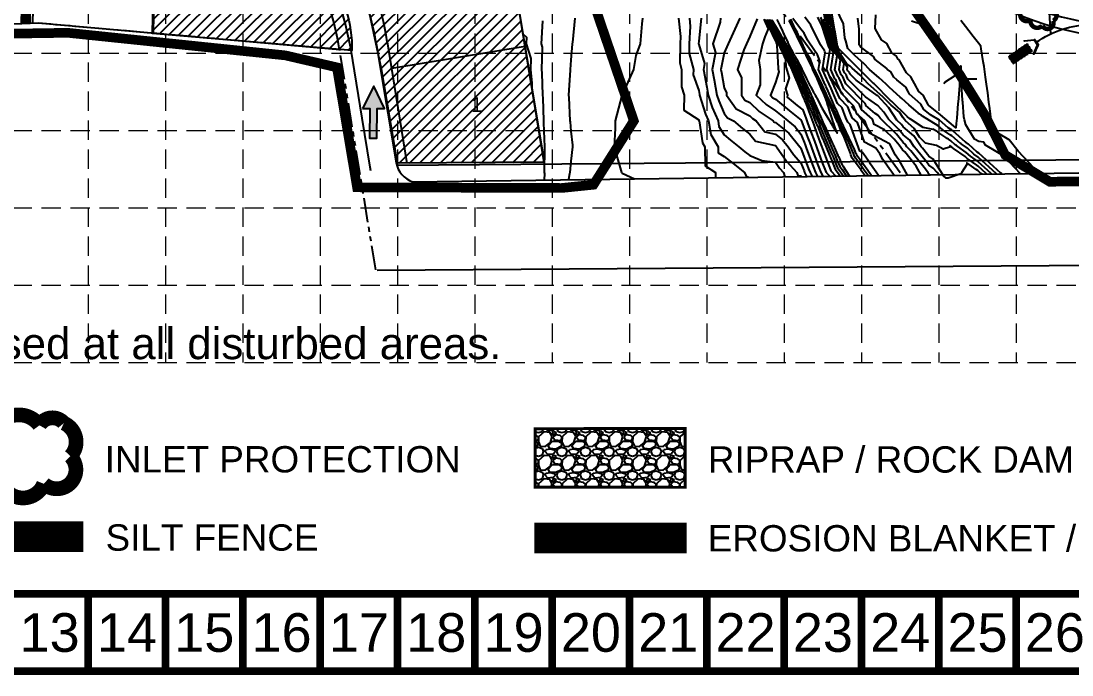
# Model space of a CAD drawing. Header units: feet. Extents: x 715 to 5843, y 11803 to 15011.
# Drawn here: x 1770 to 2857, y 11803 to 12480 of the extents above; entities that cross this region are included whole.
import ezdxf
from ezdxf.enums import TextEntityAlignment as Align

# ---------------------------------------------------------------- set-up
doc = ezdxf.new("R2010")
doc.units = ezdxf.units.FT
doc.header["$LTSCALE"] = 20
doc.header["$MEASUREMENT"] = 0
for name, pattern in [('ACAD_ISO02W100', [15, 12, -3]), ('DASHED', [1.1, 0.85, -0.25]), ('HIDDEN', [0.375, 0.25, -0.125]), ('PHANTOM', [2.5, 1.25, -0.25, 0.25, -0.25, 0.25, -0.25]), ('PHANTOM2', [1.25, 0.625, -0.125, 0.125, -0.125, 0.125, -0.125])]:
    doc.linetypes.add(name, pattern=pattern)
doc.layers.get('0').update_dxf_attribs({"linetype": 'CONTINUOUS'})
for name, color, linetype in [('ARROWS', 252, 'CONTINUOUS'), ('BASE', 7, 'CONTINUOUS'), ('BC', 2, 'CONTINUOUS'), ('BOUNDARY', 6, 'PHANTOM'), ('CONTOURS', 1, 'CONTINUOUS'), ('CONTOURS-MIN', 1, 'CONTINUOUS'), ('EROSION BLANKET', 84, 'CONTINUOUS'), ('GRID', 254, 'HIDDEN'), ('LEGEND', 7, 'CONTINUOUS'), ('LIMITS OF DISTURBANCE', 1, 'DASHED'), ('LOT', 2, 'PHANTOM2'), ('LOTNO', 2, 'CONTINUOUS'), ('PLAT', 4, 'PHANTOM'), ('PROW', 4, 'PHANTOM'), ('SCONTOUR', 3, 'CONTINUOUS'), ('SODDED LOT', 2, 'CONTINUOUS'), ('SROW', 4, 'CONTINUOUS'), ('STORM', 5, 'CONTINUOUS')]:
    doc.layers.add(name, color=color, linetype=linetype)
doc.styles.add("L200'", font='ARIAL.TTF', dxfattribs={"height": 0.001969})
doc.styles.get("Standard").update_dxf_attribs({"font": 'ARIAL.TTF'})

# ---------------------------------------------------------------- blocks, each defined once
blk = doc.blocks.new('arrow')
blk.add_lwpolyline([(-67, -25.4), (-59.3, -25.4), (-59.6, -56.1), (-51.9, -56.2), (-51.6, -25.5), (-44, -25.5), (-55.3, -2.4), (-67, -25.4)], close=True)
at = {"color": 254}
for points in [[(-44, -25.5), (-67, -25.4), (-55.3, -2.4), (-67, -25.4)], [(-59.6, -56.1), (-51.9, -56.2), (-59.3, -25.4), (-51.6, -25.5)]]:
    blk.add_solid(points, dxfattribs=at)

msp = doc.modelspace()

# ---------------------------------------------------------------- hatches: boundary and pattern name
at = {"layer": 'LEGEND', "linetype": 'ACAD_ISO02W100'}
h = msp.add_hatch(dxfattribs=at)
h.set_pattern_fill('GRAVEL', color=240, scale=3.737175, angle=34.4255, style=0)
h.set_pattern_definition([(262.43825, (2683.8778, 12129.64152), (-5.64648226, -44.64589464), [0.502785, -49.775757]), (219.39515, (2683.81164, 12129.1431), (34.87913148, 28.4356295), [0.862794, -85.416582]), (166.93585, (2683.14488, 12128.59552), (54.06678871, -12.78175192), [0.608367, -60.228425]), (301.69915, (2682.47083, 12127.00088), (-39.1723564, 63.765842084), [0.785696, -77.7839]), (327.25915, (2682.88368, 12126.3324), (-40.76629696, 26.42807819), [0.770437, -76.27339]), (31.69915, (2683.53172, 12125.91571), (-63.765842084, -39.1723564), [0.785696, -77.7839]), (72.11965, (2684.2002, 12126.32856), (-18.947058455, -58.29228479), [1.039043, -102.865167]), (106.68075, (2684.51922, 12127.31742), (-24.90187231, 82.60767022), [0.980963, -97.11542]), (155.85505, (2684.23765, 12128.2571), (-52.12700378, 23.17248269), [0.788357, -78.047427]), (209.66185, (2683.51826, 12128.57958), (36.02193977, 20.15762228), [0.90003, -44.10151]), (256.822852, (2682.73617, 12128.13417), (-13.75165002, -59.26219503), [1.163936, -115.229706]), (173.23955, (2685.5438, 12129.06168), (-34.25508784, 3.70666592), [0.397265, -39.329442]), (205.89465, (2685.14928, 12129.10844), (44.300026055, 21.30041104), [0.755795, -74.823882]), (259.42545, (2684.4694, 12128.7784), (2.11275, -3.082656), [0.528515, -4.756646]), (237.62405, (2684.00006, 12129.0004), (11.18777144, 16.7290631), [0.284616, -28.176858]), (326.22685, (2683.84765, 12128.76), (-9.420905, 7.135216), [0.402505, -19.722797]), (65.38925, (2684.18223, 12128.5363), (5.0224538, 12.5035632), [0.65374, -21.137545]), (195.99055, (2684.4545, 12129.1306), (8.278058, 1.1428507), [0.47272, -11.345266]), (50.81495, (2682.05971, 12127.53463), (24.48832224, 30.37544636), [0.662227, -65.560675]), (104.77165, (2682.47813, 12128.04793), (10.9096484, -42.36020105), [0.555572, -55.001523]), (327.62405, (2684.03193, 12129.74715), (-16.7290631, 11.18777144), [0.569228, -27.892246]), (18.03595, (2684.51268, 12129.44235), (-37.16479098, -11.87956141), [0.662227, -65.560675]), (13.86945, (2683.3696, 12125.6234), (-19.638772, -4.3984559), [0.63861, -31.291826]), (329.20055, (2683.9896, 12125.77647), (-38.65350723, 23.34548224), [0.53508, -52.973116]), (101.22685, (2686.1755, 12126.68563), (-4.398435, 19.63877673), [0.569228, -27.892246]), (51.77945, (2686.06468, 12127.24396), (-31.62353292, -39.79635627), [0.626466, -62.019997]), (103.86945, (2684.665, 12125.6504), (4.3984559, -19.638772), [0.319304, -31.61113]), (135.73535, (2685.99055, 12126.55886), (-11.533649, 10.2178773), [0.19056, -18.865366]), (200.38925, (2685.8541, 12126.6919), (11.3607125, 3.255602), [0.770437, -14.638326]), (220.43445, (2685.13192, 12126.42345), (28.71380058, 24.2101516), [0.713987, -70.684633]), (338.11555, (2684.3724, 12128.2588), (-7.308158, 4.052556), [0.538983, -12.93559]), (27.58265, (2684.87252, 12128.05793), (56.630649505, 29.75141275), [0.940998, -93.158655]), (95.37085, (2685.70657, 12128.49364), (2.45863027, -30.02958582), [0.384765, -38.091802]), (124.4255, (2685.6706, 12128.8767), (-5.195405, 0.969905), [0.22423, -3.512944]), (154.68185, (2685.00688, 12126.47367), (27.11985883, -13.12760356), [0.519183, -51.399306]), (82.43825, (2684.53757, 12126.6957), (5.64648226, 44.64589464), [1.00557, -49.272973]), (34.4255, (2684.67, 12127.6925), (0.969905, 5.195405), [0.971665, -2.76551]), (359.73025, (2685.47139, 12128.24184), (-45.6157998, 0.45112431), [0.5909, -58.499018]), (288.48005, (2686.0623, 12128.23906), (5.3683453, -14.44337), [0.54414, -26.662902]), (242.07145, (2686.23476, 12127.72298), (-37.44291622, -70.96881331), [0.885953, -87.709522]), (209.85155, (2685.8198, 12126.94021), (-42.187255443, -24.38311124), [0.93728, -92.790585])])
h.paths.add_polyline_path([(2796.5, 12435.7), (2816.2, 12449.1), (2810.9, 12456.8), (2791.3, 12443.3)])
h = msp.add_hatch(dxfattribs=at)
h.set_pattern_fill('GRAVEL', color=240, scale=3.737175, angle=34.4255, style=0)
h.set_pattern_definition([(262.43825, (2683.8778, 12129.39152), (-5.64648226, -44.64589464), [0.502785, -49.775757]), (219.39515, (2683.81164, 12128.8931), (34.87913148, 28.4356295), [0.862794, -85.416582]), (166.93585, (2683.14488, 12128.34552), (54.06678871, -12.78175192), [0.608367, -60.228425]), (301.69915, (2682.47083, 12126.75088), (-39.1723564, 63.765842084), [0.785696, -77.7839]), (327.25915, (2682.88368, 12126.0824), (-40.76629696, 26.42807819), [0.770437, -76.27339]), (31.69915, (2683.53172, 12125.66571), (-63.765842084, -39.1723564), [0.785696, -77.7839]), (72.11965, (2684.2002, 12126.07856), (-18.947058455, -58.29228479), [1.039043, -102.865167]), (106.68075, (2684.51922, 12127.06742), (-24.90187231, 82.60767022), [0.980963, -97.11542]), (155.85505, (2684.23765, 12128.0071), (-52.12700378, 23.17248269), [0.788357, -78.047427]), (209.66185, (2683.51826, 12128.32958), (36.02193977, 20.15762228), [0.90003, -44.10151]), (256.822852, (2682.73617, 12127.88417), (-13.75165002, -59.26219503), [1.163936, -115.229706]), (173.23955, (2685.5438, 12128.81168), (-34.25508784, 3.70666592), [0.397265, -39.329442]), (205.89465, (2685.14928, 12128.85844), (44.300026055, 21.30041104), [0.755795, -74.823882]), (259.42545, (2684.4694, 12128.5284), (2.11275, -3.082656), [0.528515, -4.756646]), (237.62405, (2684.00006, 12128.7504), (11.18777144, 16.7290631), [0.284616, -28.176858]), (326.22685, (2683.84765, 12128.51), (-9.420905, 7.135216), [0.402505, -19.722797]), (65.38925, (2684.18223, 12128.2863), (5.0224538, 12.5035632), [0.65374, -21.137545]), (195.99055, (2684.4545, 12128.8806), (8.278058, 1.1428507), [0.47272, -11.345266]), (50.81495, (2682.05971, 12127.28463), (24.48832224, 30.37544636), [0.662227, -65.560675]), (104.77165, (2682.47813, 12127.79793), (10.9096484, -42.36020105), [0.555572, -55.001523]), (327.62405, (2684.03193, 12129.49715), (-16.7290631, 11.18777144), [0.569228, -27.892246]), (18.03595, (2684.51268, 12129.19235), (-37.16479098, -11.87956141), [0.662227, -65.560675]), (13.86945, (2683.3696, 12125.3734), (-19.638772, -4.3984559), [0.63861, -31.291826]), (329.20055, (2683.9896, 12125.52647), (-38.65350723, 23.34548224), [0.53508, -52.973116]), (101.22685, (2686.1755, 12126.43563), (-4.398435, 19.63877673), [0.569228, -27.892246]), (51.77945, (2686.06468, 12126.99396), (-31.62353292, -39.79635627), [0.626466, -62.019997]), (103.86945, (2684.665, 12125.4004), (4.3984559, -19.638772), [0.319304, -31.61113]), (135.73535, (2685.99055, 12126.30886), (-11.533649, 10.2178773), [0.19056, -18.865366]), (200.38925, (2685.8541, 12126.4419), (11.3607125, 3.255602), [0.770437, -14.638326]), (220.43445, (2685.13192, 12126.17345), (28.71380058, 24.2101516), [0.713987, -70.684633]), (338.11555, (2684.3724, 12128.0088), (-7.308158, 4.052556), [0.538983, -12.93559]), (27.58265, (2684.87252, 12127.80793), (56.630649505, 29.75141275), [0.940998, -93.158655]), (95.37085, (2685.70657, 12128.24364), (2.45863027, -30.02958582), [0.384765, -38.091802]), (124.4255, (2685.6706, 12128.6267), (-5.195405, 0.969905), [0.22423, -3.512944]), (154.68185, (2685.00688, 12126.22367), (27.11985883, -13.12760356), [0.519183, -51.399306]), (82.43825, (2684.53757, 12126.4457), (5.64648226, 44.64589464), [1.00557, -49.272973]), (34.4255, (2684.67, 12127.4425), (0.969905, 5.195405), [0.971665, -2.76551]), (359.73025, (2685.47139, 12127.99184), (-45.6157998, 0.45112431), [0.5909, -58.499018]), (288.48005, (2686.0623, 12127.98906), (5.3683453, -14.44337), [0.54414, -26.662902]), (242.07145, (2686.23476, 12127.47298), (-37.44291622, -70.96881331), [0.885953, -87.709522]), (209.85155, (2685.8198, 12126.69021), (-42.187255443, -24.38311124), [0.93728, -92.790585])])
h.paths.add_polyline_path([(2796.5, 12435.4), (2816.2, 12448.8), (2810.9, 12456.5), (2791.3, 12443)])
h = msp.add_hatch(dxfattribs=at)
h.set_pattern_fill('GRAVEL', color=240, scale=24.37776, style=0)
h.set_pattern_definition([(228.0128, (567.366, 10766.4247), (-195.0220369, -219.3998727), [3.27969, -324.68953]), (184.9697, (565.1721, 10763.9869), (292.53314563, 24.3775481), [5.62804, -557.17625]), (132.5104, (559.5652, 10763.4993), (243.7773737, -268.15557145), [3.9684, -392.87276]), (267.2737, (550.0579, 10757.4049), (24.3776629, 487.5552072), [5.12513, -507.38792]), (292.8337, (549.8141, 10752.2856), (-121.8890415, 292.5330325), [5.0256, -497.5348]), (357.2737, (551.7643, 10747.6538), (-487.5552072, 24.3776629), [5.12513, -507.38792]), (37.6942, (556.8836, 10747.41), (-316.91105907, -243.7773661), [6.77772, -670.99416]), (72.2553, (562.2467, 10751.5542), (170.64458237, 536.31062813), [6.39887, -633.4883]), (121.4296, (564.197, 10757.6487), (-195.02228073, 316.910759), [5.14249, -509.10692]), (175.2364, (561.5154, 10762.0367), (268.155383, -24.3775536), [5.87094, -287.67617]), (222.3974, (555.66474, 10762.5242), (-292.5332992, -268.15516698), [7.5924, -751.64862]), (138.8141, (574.1918, 10757.1611), (-170.6443918, 146.2664945), [2.59138, -256.54774]), (171.4692, (572.2416, 10758.8676), (316.9108382, -48.7557128), [4.93009, -488.0796]), (225, (567.366, 10759.599), (-3e-15, -24.37777), [3.44753, -31.02782]), (203.1986, (565.6596, 10762.5242), (121.8887934, 48.7555523), [1.85656, -183.79892]), (291.8014, (563.953, 10761.793), (-24.377758, 73.133287), [2.62556, -128.6527]), (30.9638, (564.9283, 10759.355), (73.133232, 48.7555805), [4.26438, -137.88117]), (161.5651, (568.585, 10761.549), (48.75553, -24.37772), [3.08357, -74.00569]), (16.3895, (549.8141, 10761.7929), (243.7776536, 73.1331023), [4.31974, -427.65527]), (70.3462, (553.9583, 10763.0118), (-97.5109241, -268.1554121), [3.62402, -358.77744]), (293.1986, (568.585, 10766.4247), (-48.7555523, 121.8887934), [3.7131, -181.94239]), (343.6105, (570.0476, 10763.0118), (-243.7776536, 73.1331023), [4.31974, -427.65527]), (339.444, (549.814, 10746.6787), (-121.888845, 48.7554224), [4.16567, -204.118]), (294.7751, (553.7145, 10745.216), (-121.8886096, 268.1554434), [3.49036, -345.54605]), (66.8014, (568.8287, 10742.047), (48.7555523, 121.8887934), [3.7131, -181.94239]), (17.354, (570.2914, 10745.4598), (-316.9109292, -97.510906), [4.08647, -404.55926]), (69.444, (556.8836, 10742.047), (-48.7554224, -121.888845), [2.08284, -206.20084]), (101.3099, (567.366, 10742.047), (-24.377702, 97.511058), [1.24302, -123.05964]), (165.9638, (567.122, 10743.266), (73.133293, -24.377713), [5.0256, -95.48647]), (186.009, (562.2467, 10744.4847), (243.7775939, 24.37774336), [4.65737, -461.07908]), (303.6901, (564.928, 10757.161), (-24.377793, 48.75551), [3.5158, -84.37945]), (353.1572, (566.8785, 10754.2358), (414.42190453, -48.75571497), [6.13817, -607.67815]), (60.9454, (572.973, 10753.5045), (-97.5110407, -170.6443294), [2.50984, -248.47456]), (90, (574.192, 10755.698), (-24.37776, 24.37776), [1.46267, -22.9151]), (120.2564, (561.7592, 10745.216), (97.5109154, -170.6443799), [3.38666, -335.28]), (48.0128, (560.0527, 10748.1414), (195.0220369, 219.3998727), [6.55937, -321.40984]), (0, (564.44, 10753.017), (24.37776, 24.37776), [6.33822, -18.03954]), (325.3048, (570.779, 10753.0169), (-243.77746, 170.6445299), [3.85447, -381.59176]), (254.0546, (573.948, 10750.823), (-24.3777573, -97.511043), [3.54945, -173.92332]), (207.646, (572.973, 10747.41), (-463.1773378, -243.77778803), [5.77911, -572.1332]), (175.4261, (567.8536, 10744.7285), (-316.9108936, 24.37763326), [6.11392, -605.2772])])
h.paths.add_polyline_path([(2301.9, 11997.6), (2457.1, 11997.3), (2457.1, 12058.2), (2301.9, 12058)])
at = {"layer": 'SODDED LOT'}
h = msp.add_hatch(dxfattribs=at)
h.set_pattern_fill('ANSI31', color=256, scale=60, style=0)
edge = h.paths.add_edge_path()
edge.add_line((1781.9, 13017.7), (1917.8, 13014.6))
edge.add_line((1917.8, 13014.6), (1920.3, 13123.6))
edge.add_line((1920.3, 13123.6), (2039.7, 13120.5))
edge.add_line((2039.7, 13120.5), (2048.3, 13116.9))
edge.add_line((2048.3, 13116.9), (2056.9, 13106.5))
edge.add_line((2056.9, 13106.5), (2056.3, 13095.4))
edge.add_line((2056.3, 13095.4), (2047.7, 12665.2))
edge.add_arc((2280.6, 12660.6), 233, 178.8564, 214.3397)
edge.add_arc((1974.2, 12451.2), 138.1, -0.7498, 34.3397, ccw=False)
edge.add_line((2112.3, 12449.4), (1906.1, 12467.3))
edge.add_line((1906.1, 12467.3), (1913.6, 12835))
edge.add_line((1913.6, 12835), (1778.2, 12837.7))
edge.add_line((1778.2, 12837.7), (1781, 13014.3))
edge.add_line((1781, 13014.3), (1781.9, 13017.7))
h = msp.add_hatch(dxfattribs=at)
h.set_pattern_fill('ANSI31', color=256, scale=60, style=0)
edge = h.paths.add_edge_path()
edge.add_line((2085.4, 12602.8), (2262, 12631.4))
edge.add_line((2262, 12631.4), (2311.2, 12333.9))
edge.add_line((2311.2, 12333.9), (2159.4, 12333))
edge.add_line((2159.4, 12333), (2143, 12430.4))
edge.add_line((2143, 12430.4), (2126.9, 12505.1))
edge.add_line((2126.9, 12505.1), (2113.1, 12538.1))
edge.add_line((2113.1, 12538.1), (2090.2, 12588.1))
edge.add_arc((2155, 12617.7), 71.2, 192.0953, 204.5261, ccw=False)

# ---------------------------------------------------------------- linework, layer by layer
at = {"layer": 'BASE', "const_width": 8}
for points in [[(719.5, 11807), (5839.5, 11807), (5839.5, 15007), (719.5, 15007)], [(799.3, 11887), (5759.7, 11886.8), (5759.6, 14927), (800.3, 14927.1)]]:
    msp.add_lwpolyline(points, close=True, dxfattribs=at)
for points in [[(1839.5, 11807), (1839.5, 11887)], [(1919.5, 11807), (1919.5, 11887)], [(1999.5, 11807), (1999.5, 11887)], [(2079.5, 11807), (2079.5, 11887)], [(2159.5, 11807), (2159.5, 11887)], [(2239.5, 11807), (2239.5, 11887)], [(2319.5, 11807), (2319.5, 11887)], [(2399.5, 11807), (2399.5, 11887)], [(2479.5, 11807), (2479.5, 11887)], [(2559.5, 11807), (2559.5, 11887)], [(2639.5, 11807), (2639.5, 11887)], [(2719.5, 11807), (2719.5, 11887)], [(2799.5, 11807), (2799.5, 11887)]]:
    msp.add_lwpolyline(points, dxfattribs=at)
at = {"layer": 'BC', "color": 7}
for p, q in [((2122.8, 12379.6), (2111, 12451.9)), ((2137.5, 12456.7), (2149.3, 12384.6)), ((2149.3, 12384.6), (2158, 12333.2)), ((2131.2, 12328.9), (2122.8, 12379.6)), ((2131.9, 12325.1), (2131.2, 12328.9))]:
    msp.add_line(p, q, dxfattribs=at)
for points in [[(2111, 12451.9, 0.074815), (2078.2, 12548.4, -0.128902), (2048, 12672.3), (2050.6, 12827.6)], [(2137.5, 12456.7, 0.075191), (2102.4, 12560.3, -0.123664), (2074.9, 12679.5), (2077.7, 12827.9)], [(3276.1, 12475.5), (3324.3, 12475.5, -0.408138), (3342.9, 12455.2), (3343.4, 12349.4, -0.423903), (3323.7, 12328.6), (2175, 12313.4)]]:
    msp.add_lwpolyline(points, format="xyb", dxfattribs=at)
msp.add_arc((2184.5, 12338.8), 27.1, 191.8924, 249.4608, dxfattribs=at)
at = {"layer": 'BOUNDARY', "color": 7, "linetype": 'Continuous'}
msp.add_line((2138.4, 12222), (3332.8, 12230.3), dxfattribs=at)
at = {"layer": 'CONTOURS', "color": 5}
for points, elevation in [([(2704.8, 12475.8), (2703.8, 12475.8), (2691.3, 12479.8)], 567), ([(2758.7, 12419.9), (2748.2, 12420), (2736, 12423.3), (2725.5, 12416.6), (2724.6, 12415)], 566)]:
    msp.add_lwpolyline(points, dxfattribs=dict(at, elevation=elevation))
at = {"layer": 'CONTOURS-MIN', "color": 5}
for points, elevation in [([(2774.5, 12321.5), (2773.6, 12322.2), (2760.3, 12334.2), (2759.4, 12334.9), (2752.3, 12340.1), (2747.9, 12344), (2739.2, 12350.1), (2737.7, 12351.1), (2736.5, 12352), (2732, 12355.9), (2729.5, 12357.6), (2728, 12358.6), (2726.6, 12359.5), (2718.5, 12364.9), (2717.6, 12365.6), (2713.4, 12368.2), (2713.5, 12367.6), (2713.5, 12367.6), (2703.2, 12369.7), (2690, 12378.5), (2690, 12378.5), (2690, 12378.5), (2689.4, 12378.8), (2686.6, 12381.1), (2670.8, 12396.9), (2669.2, 12398.3), (2652.9, 12414.6), (2652.4, 12415.1), (2652, 12415.5), (2650.7, 12416.6), (2633.9, 12433.4), (2632.9, 12434.3), (2632.9, 12434.3), (2615.4, 12452), (2615.3, 12452.5), (2614.3, 12455.4), (2614.2, 12456.1), (2612, 12470.2), (2611.5, 12471.6), (2607.6, 12494.2)], 564), ([(2343, 12483.2), (2340.4, 12458), (2340.2, 12456.5), (2338.9, 12439.6), (2338.1, 12429.9), (2338.2, 12429.2), (2336.4, 12403.2), (2336.7, 12401), (2337.8, 12376.6), (2337.9, 12375.6), (2338.9, 12365.9), (2340.5, 12351.5), (2340.4, 12349.9), (2338.9, 12334.9), (2337.7, 12323.3), (2337.5, 12321.9), (2336.4, 12315.9)], 568), ([(2413, 12483.2), (2412.1, 12477), (2410.4, 12456.5), (2406.1, 12444.3), (2403.5, 12429.9), (2391.7, 12403.7), (2391.6, 12403.2), (2391.6, 12403.1), (2384.6, 12376.6), (2384.5, 12369.3), (2383.6, 12349.9), (2385.4, 12343.5), (2391.2, 12323.3), (2391.4, 12323), (2391.7, 12322.6), (2404.7, 12316.8)], 567), ([(2450.2, 12483.2), (2452.1, 12464), (2451.7, 12456.5), (2451.5, 12436.8), (2453.3, 12429.9), (2453.1, 12411.8), (2456.1, 12403.2), (2455.8, 12387.9), (2471.1, 12377.7), (2471.3, 12376.8), (2471.4, 12376.6), (2475, 12353.9), (2477.5, 12349.9), (2477.7, 12330), (2488.3, 12323.3), (2488.4, 12317.8)], 566), ([(2473.7, 12483.2), (2471.1, 12459.1), (2470.9, 12456.5), (2470.9, 12456.4), (2471.1, 12455.8), (2477.2, 12436.1), (2476, 12429.9), (2479.4, 12411.6), (2480.9, 12403.2), (2484.9, 12390.6), (2491.1, 12376.6), (2492, 12371), (2497.5, 12362.1), (2504.1, 12356.6), (2512.5, 12349.9), (2518.9, 12344.8), (2523.9, 12340.8), (2536.4, 12335.8), (2550.4, 12334), (2554.7, 12327.7), (2558.7, 12323.3), (2560.3, 12318.8)], 564), ([(2493.6, 12483.2), (2493.1, 12478.8), (2485.7, 12456.5), (2488.5, 12447.5), (2485, 12429.9), (2487, 12419.3), (2489.9, 12403.2), (2491.8, 12397.4), (2497.5, 12384.4), (2500.7, 12379.8), (2507, 12376.6), (2516.3, 12368.9), (2523.9, 12362.8), (2529.7, 12355.7), (2550.4, 12351.1), (2551, 12350.6), (2551.6, 12349.9), (2561.9, 12334.9), (2572.4, 12323.3), (2573.5, 12320), (2576.8, 12319.7), (2577.2, 12319)], 563), ([(2513.5, 12483.2), (2505, 12464.1), (2501.5, 12456.5), (2497.5, 12447.2), (2494, 12429.9), (2494.6, 12426.9), (2497.5, 12410.8), (2499.9, 12405.6), (2499.9, 12403.2), (2509.8, 12389), (2523.9, 12381.8), (2526.6, 12379.3), (2530.6, 12376.6), (2539.4, 12365.5), (2550.4, 12363.1), (2557.6, 12357.2), (2563.6, 12349.9), (2569, 12342), (2576.8, 12333.4), (2580, 12324.9), (2580.6, 12323.3), (2582.7, 12319.1)], 562), ([(2531.5, 12482.5), (2523.9, 12464), (2520.4, 12456.5), (2517.8, 12450.4), (2511.3, 12429.9), (2515.3, 12421.1), (2515.3, 12403.2), (2518.9, 12398.1), (2523.9, 12395.6), (2533.7, 12386.4), (2548.2, 12376.6), (2549.2, 12375.4), (2550.4, 12375.1), (2564.2, 12363.9), (2575.6, 12349.9), (2576.1, 12349.2), (2576.8, 12348.4), (2584.6, 12327.2), (2586.2, 12323.3), (2588.3, 12319.1)], 561), ([(2657.1, 12320), (2648.8, 12331.8), (2648, 12333.3), (2640.5, 12343.9), (2637.7, 12345.4), (2627.7, 12373.1), (2625.2, 12375.3), (2623.4, 12379.8), (2619.3, 12390.1), (2614.8, 12394.7), (2608.1, 12410.1), (2606.1, 12414.6), (2605.6, 12415.7), (2605.5, 12415.9), (2605.4, 12416), (2605.4, 12416), (2605.3, 12416.1), (2599.2, 12429.9), (2602, 12447.1), (2602, 12447.2), (2601.6, 12448.3), (2601.1, 12449.7), (2599.9, 12451.4), (2597.1, 12455.4), (2587.1, 12475.8), (2585.2, 12478.3), (2580.8, 12484)], 556), ([(2673.1, 12320.2), (2672.5, 12321.2), (2668.1, 12327.5), (2661.7, 12336.6), (2658.5, 12342.5), (2654.4, 12348.3), (2642.7, 12354.6), (2635.4, 12374.9), (2629.9, 12379.7), (2628.5, 12383.2), (2625.3, 12391.3), (2616.9, 12399.7), (2611.2, 12412.8), (2609.6, 12416.6), (2609.2, 12417.6), (2608.9, 12417.8), (2608.9, 12417.9), (2608.8, 12417.9), (2608.6, 12418.2), (2603.5, 12429.9), (2606.9, 12451.1), (2606, 12452.5), (2606, 12452.7), (2605.8, 12453.4), (2598.8, 12474.8), (2594.2, 12484.1)], 557), ([(2687.2, 12320.4), (2678.3, 12335.9), (2676.8, 12338.1), (2674.6, 12341.3), (2669, 12351.8), (2668.3, 12352.8), (2647.7, 12363.9), (2643, 12376.7), (2634.7, 12384), (2633.6, 12386.6), (2631.3, 12392.4), (2619.1, 12404.8), (2614.4, 12415.5), (2613.1, 12418.6), (2612.7, 12419.4), (2612.4, 12419.8), (2612.3, 12419.9), (2612.3, 12419.9), (2611.9, 12420.3), (2607.7, 12429.9), (2610.5, 12447.3), (2607.2, 12452.4), (2607.1, 12453.2), (2606.7, 12455.8), (2597.4, 12483.9)], 558), ([(2719.8, 12320.8), (2717.8, 12323.3), (2713.7, 12327.9), (2709, 12330.9), (2706.8, 12334.3), (2696.4, 12347.2), (2693.8, 12349.9), (2689.3, 12356.6), (2682.6, 12362.3), (2678.2, 12367.8), (2667.4, 12378.4), (2662.7, 12385.6), (2656.2, 12392.6), (2649.4, 12397.5), (2643.6, 12401.7), (2625.5, 12420), (2624, 12423.6), (2623.5, 12424.6), (2623.4, 12424.9), (2622.8, 12425.5), (2622.6, 12425.7), (2622.6, 12425.8), (2622, 12426.5), (2620.5, 12429.9), (2621.5, 12436), (2611, 12452.2), (2610.6, 12454.6), (2609.3, 12463), (2604.4, 12477.8), (2602.3, 12490.4)], 561), ([(2764.2, 12321.4), (2763, 12322.3), (2759.8, 12325.2), (2758, 12326.5), (2748.4, 12333.4), (2748.5, 12332.8), (2748.6, 12331.4), (2743, 12322.8), (2742.9, 12322.7), (2742.3, 12321.7), (2729.3, 12317.4), (2727.2, 12317.3), (2724.4, 12319.8), (2713.7, 12337.1), (2709, 12340.1), (2707.9, 12341.8), (2702.5, 12348.5), (2701.1, 12349.9), (2693.6, 12361.1), (2682.6, 12370.5), (2680.7, 12372.8), (2676.1, 12377.4), (2667.8, 12390.1), (2656.2, 12402.7), (2655.8, 12402.9), (2633.8, 12418.9), (2627.7, 12425), (2627.1, 12426.2), (2627, 12426.6), (2626.9, 12426.7), (2626.3, 12427.5), (2626.1, 12427.7), (2626, 12427.8), (2625.3, 12428.6), (2624.7, 12429.9), (2625.1, 12432.3), (2612.3, 12452.2), (2611.8, 12455.1), (2610.2, 12465.4), (2606.8, 12475.7), (2604, 12491.7)], 562), ([(2678.8, 12385.6), (2670.1, 12392.9), (2661.7, 12401.6), (2646.3, 12414.9), (2638, 12424), (2629.7, 12431.2), (2627.7, 12433.2), (2623.9, 12436.1), (2613.5, 12452.1), (2613, 12455.6), (2611.1, 12467.8), (2609.1, 12473.7), (2605.8, 12492.9)], 563), ([(2785, 12321.7), (2784.5, 12321.9), (2784.3, 12322.2), (2784.2, 12322.3), (2783.7, 12322.6), (2760.9, 12343.2), (2760.7, 12343.4), (2759.3, 12344.4), (2750.1, 12352.6), (2747.8, 12354.2), (2747.5, 12354.5), (2747.1, 12354.7), (2733.9, 12366.3), (2733, 12366.9), (2732.5, 12367.3), (2732, 12367.6), (2729.2, 12369.4), (2720, 12377.3), (2710.7, 12383), (2705.4, 12387.5), (2705.3, 12387.5), (2705.3, 12387.5), (2703.8, 12388.4), (2700.8, 12394), (2689.1, 12404.3), (2688.3, 12405.8), (2688, 12406.5), (2685.2, 12411.5), (2676.1, 12419.1), (2672.8, 12421.9), (2669.8, 12427.3), (2666.4, 12430), (2666, 12430.6), (2665.8, 12431), (2653.6, 12440.4), (2652, 12443.2), (2638.3, 12453.2), (2637, 12455.5), (2637.2, 12471.7), (2635.8, 12483.2)], 566), ([(2804.1, 12321.9), (2792.8, 12333.7), (2788.2, 12339.6), (2767.8, 12351.6), (2766.1, 12354.8), (2760.7, 12355.3), (2756.4, 12357.8), (2747.4, 12372.6), (2746, 12377.9), (2745.2, 12380.8), (2744.3, 12396.2), (2743.9, 12397.9), (2743, 12414.6), (2742.9, 12415.2), (2742.5, 12433), (2742.4, 12433.2), (2742.3, 12433.6), (2741.6, 12433), (2741.8, 12432.6), (2740.9, 12414.6), (2740.9, 12413.3), (2739.5, 12396.2), (2739.3, 12394.6), (2738, 12379.4), (2737.5, 12374), (2737.1, 12369.5), (2734.8, 12371.6), (2734.7, 12371.6), (2734.7, 12371.6), (2734.7, 12371.6), (2734.6, 12371.7), (2721.3, 12383.1), (2719, 12384.6), (2709.3, 12392.6), (2709.3, 12392.6), (2709.3, 12392.6), (2708.8, 12392.9), (2703.1, 12403.4), (2698.9, 12407.1), (2697.1, 12410.3), (2696.4, 12411.6), (2690.5, 12422.4), (2687.1, 12425.3), (2685.9, 12426.3), (2678.4, 12439.8), (2677.1, 12440.8), (2676.2, 12442.4), (2675.6, 12443.6), (2670.9, 12447.2), (2665.6, 12456.7), (2660.2, 12460.6), (2653.6, 12472.3), (2653.6, 12472.3), (2653.6, 12472.3), (2653.6, 12472.3), (2654.2, 12486.6)], 567), ([(2309.5, 12480.2), (2307.9, 12456.5), (2309, 12453.1), (2308.5, 12429.9), (2308.8, 12426.2), (2309.6, 12403.2), (2309.8, 12400.6), (2310.6, 12376.6), (2310.5, 12374.7), (2311.5, 12349.9), (2311.4, 12349), (2311.3, 12323.3), (2311.4, 12322.3), (2311, 12315.6)], 569), ([(2539.5, 12481.8), (2546.2, 12467.9), (2546.7, 12467.1), (2547, 12466.5), (2551.1, 12457.7), (2551.2, 12457.6), (2551.6, 12456.6), (2551.9, 12456.1), (2552, 12454.3), (2552.8, 12437.7), (2553.1, 12430.6), (2554.1, 12427.6), (2550.4, 12416.6), (2545.2, 12403.2), (2547.9, 12400.7), (2550.4, 12399.1), (2565.1, 12387.1), (2577, 12377.5), (2577.2, 12376.8), (2577.4, 12376.4), (2583.6, 12359.9), (2585.9, 12353.8), (2589, 12345.3), (2593.9, 12331.9), (2597.4, 12323.3), (2599.3, 12319.3), (2599.4, 12319.3)], 559), ([(2540.7, 12481.7), (2546.4, 12469.9), (2547.6, 12467.9), (2548.4, 12466.5), (2552, 12458.9), (2552.8, 12457.6), (2553.1, 12456.8), (2556.6, 12449.3), (2556.9, 12448.7), (2560.7, 12440.2), (2561.1, 12432.6), (2564.8, 12421.1), (2561, 12409.9), (2562.9, 12403.2), (2562.6, 12401.1), (2573, 12392.7), (2578.7, 12388), (2582.1, 12378.8), (2583.7, 12374.5), (2587.2, 12365.2), (2590.7, 12355.8), (2595.4, 12342.9), (2598.6, 12334.3), (2602.9, 12323.3), (2603.1, 12323.1), (2603.3, 12322.9), (2606.6, 12319.4)], 558), ([(2541.9, 12481.7), (2546.6, 12471.9), (2548.5, 12468.7), (2549.9, 12466.4), (2552.8, 12460.2), (2554.4, 12457.6), (2554.7, 12456.9), (2557.5, 12450.7), (2558.4, 12449.1), (2564.7, 12435.2), (2565.3, 12434.1), (2565.5, 12433.7), (2565.5, 12433.7), (2565.6, 12433.7), (2565.6, 12433.6), (2572.2, 12417.9), (2572.6, 12417), (2572.8, 12416.5), (2577.9, 12404.3), (2578, 12404), (2578.2, 12403.4), (2580.4, 12398.1), (2580.5, 12398), (2580.6, 12397.8), (2582.2, 12393.9), (2587, 12380.8), (2590, 12372.7), (2590.8, 12370.4), (2595.4, 12357.8), (2601.8, 12340.5), (2603.2, 12336.7), (2605.3, 12331.5), (2607.7, 12324.9), (2612.8, 12319.4)], 557), ([(2543.1, 12481.6), (2546.8, 12473.9), (2549.4, 12469.5), (2551.3, 12466.3), (2553.6, 12461.4), (2555.9, 12457.5), (2556.2, 12457), (2558.4, 12452.1), (2560, 12449.4), (2565, 12438.4), (2566.7, 12435.4), (2567.4, 12434.3), (2567.4, 12434.3), (2567.5, 12434.1), (2567.6, 12433.9), (2572.9, 12421.3), (2574.5, 12417.6), (2575.4, 12415.5), (2579.5, 12405.8), (2580.2, 12404.1), (2580.4, 12403.6), (2582.2, 12399.4), (2582.4, 12399), (2584.1, 12395.1), (2589.5, 12381.9), (2592.7, 12374.1), (2593.4, 12372.7), (2593.9, 12371.5), (2598.6, 12360), (2599.4, 12358.2), (2607.1, 12339.4), (2607.4, 12338.7), (2612.3, 12326.7), (2612.3, 12326.6), (2617.8, 12319.5)], 556), ([(2545.5, 12481.4), (2547.2, 12477.9), (2551.3, 12471.1), (2554.2, 12466.2), (2555.3, 12463.9), (2559.1, 12457.5), (2559.2, 12457.3), (2560.3, 12454.9), (2563.1, 12450.2), (2565.5, 12444.7), (2569.6, 12437.9), (2571, 12435.4), (2571, 12435.4), (2571.2, 12435.1), (2571.6, 12434.4), (2574.3, 12428), (2578.4, 12418.7), (2580.7, 12413.7), (2582.6, 12408.9), (2584.7, 12404.3), (2584.8, 12404.1), (2585.6, 12402), (2586.2, 12400.8), (2591.1, 12389.6), (2593.6, 12383.6), (2595.1, 12380), (2597.5, 12374.6), (2599.7, 12369.7), (2601.8, 12364.7), (2605.9, 12355.5), (2609.1, 12347.6), (2612.5, 12340.2), (2614.4, 12335.4), (2617.2, 12329.3), (2619.4, 12326.4), (2624.1, 12319.6)], 554), ([(2546.7, 12481.3), (2547.4, 12479.9), (2552.2, 12471.9), (2555.6, 12466.2), (2556.1, 12465.1), (2560.6, 12457.5), (2560.7, 12457.4), (2561.2, 12456.3), (2564.6, 12450.5), (2565.8, 12447.9), (2571, 12439.1), (2572.8, 12436), (2572.9, 12435.9), (2573.1, 12435.5), (2573.6, 12434.7), (2575, 12431.4), (2580.3, 12419.3), (2583.3, 12412.7), (2584.2, 12410.5), (2586.9, 12404.4), (2587, 12404.3), (2587.3, 12403.4), (2588.1, 12401.8), (2594.7, 12386.9), (2595.7, 12384.5), (2596.3, 12383), (2599.6, 12375.5), (2602.6, 12368.9), (2603.3, 12367.1), (2609.1, 12354.1), (2610.1, 12351.8), (2615, 12340.9), (2615.5, 12339.8), (2619.6, 12330.7), (2620, 12330.1), (2627.1, 12319.6)], 553), ([(2552, 12481.5), (2554.9, 12475.5), (2555.3, 12474.6), (2557.8, 12469.6), (2559.2, 12466), (2562.9, 12458.8), (2563.1, 12458.2), (2563.3, 12457.9), (2563.4, 12457.5), (2566.5, 12451.4), (2566.8, 12450.7), (2570.1, 12444.2), (2572.4, 12440.4), (2574.6, 12436.6), (2574.7, 12436.5), (2575, 12436), (2575.6, 12435), (2575.7, 12434.8), (2580, 12425), (2582.4, 12420.4), (2582.5, 12420.2), (2582.8, 12419.7), (2586.4, 12412.7), (2586.9, 12411.8), (2589.8, 12406.2), (2590.2, 12405.5), (2590.7, 12404.7), (2591.4, 12403.4), (2592.4, 12401.7), (2593.2, 12400.2), (2598.6, 12390.1), (2601, 12386.1), (2602.9, 12382.7), (2605.6, 12378.2), (2607.1, 12375.8), (2608, 12374.1), (2609.6, 12371.5), (2613.2, 12365.8), (2613.5, 12365.3)], 552), ([(2613.5, 12365.3), (2614.4, 12363.9), (2613.8, 12365.6), (2613.7, 12365.7), (2611.6, 12371.5), (2611.3, 12372.5), (2611.2, 12372.9), (2610.1, 12375.8), (2609.9, 12376.4), (2609.1, 12378.8), (2608.4, 12380.9), (2606.9, 12385.1), (2606.3, 12387.4), (2605.2, 12391.2), (2604.6, 12393.1), (2603.6, 12396.9), (2601.8, 12401.1), (2599.3, 12407), (2599.1, 12407.4), (2597.8, 12410.3), (2597.6, 12410.9), (2597.5, 12411.1), (2597, 12412.3), (2596, 12414.6), (2592.4, 12422.9), (2590.8, 12426.1), (2589.6, 12428.8), (2589.6, 12428.9), (2588.3, 12431.9), (2587.8, 12432.9), (2587.6, 12433.4), (2585.6, 12437.9), (2584.8, 12439.5), (2584.7, 12439.6), (2584.6, 12439.7), (2582.2, 12444.7), (2581.3, 12446.8), (2580.9, 12447.6), (2580.6, 12448.1), (2579.2, 12451.2), (2574.3, 12461), (2572.9, 12463.8), (2572.5, 12464.7), (2570.8, 12468.1), (2564.6, 12480.5)], 552), ([(2643.1, 12319.8), (2642.9, 12320.1), (2639.2, 12325.2), (2639.1, 12325.4), (2639, 12325.6), (2632.2, 12335), (2632, 12335.3), (2630.2, 12337.7), (2630.2, 12337.8), (2629.9, 12338.2), (2628.6, 12341.7), (2628.1, 12343.1), (2620.7, 12361.4), (2618.8, 12365.4), (2617.5, 12368.7), (2615.5, 12373.5), (2615, 12374.6), (2614.3, 12376.2), (2613.7, 12377.7), (2612.2, 12380.9), (2610.4, 12385), (2609.1, 12388.1), (2607.8, 12391.2), (2604.7, 12397.7), (2602.4, 12403.1), (2600.9, 12406.6), (2599.7, 12409.1), (2599, 12410.7), (2598.8, 12411.1), (2598.5, 12411.8), (2598.2, 12412.5), (2597.6, 12413.8), (2595.5, 12418.6), (2590.9, 12428), (2590.3, 12429.3), (2590.1, 12429.7), (2589.4, 12431.2), (2588.2, 12433.7), (2588.1, 12433.9), (2587.1, 12436.2), (2585.3, 12439.8), (2585.3, 12439.8), (2585.2, 12439.9), (2584.1, 12442.2), (2581.8, 12447.3), (2581.6, 12447.7), (2581.4, 12448), (2577.8, 12456), (2575, 12461.7), (2574.1, 12463.4), (2572.7, 12466.6), (2571.6, 12468.7), (2567.8, 12476.3), (2565.4, 12481.6)], 553), ([(2646.4, 12319.9), (2646.2, 12320.3), (2641.2, 12327.2), (2636.8, 12333.5), (2633.7, 12337.9), (2632.5, 12339.5), (2632.3, 12339.8), (2631.1, 12342.8), (2626.5, 12354.3), (2619.9, 12368.3), (2619.2, 12370), (2618.1, 12372.6), (2616.7, 12375.5), (2616.4, 12376.4), (2616, 12377.1), (2612.2, 12385.2), (2611.4, 12387), (2610.8, 12388.4), (2610.2, 12389.8), (2603.7, 12403.3), (2603, 12405.1), (2602.5, 12406.2), (2600.3, 12410.8), (2600.1, 12411.2), (2600, 12411.3), (2599.4, 12412.5), (2599.4, 12412.7), (2599.2, 12413), (2598.7, 12414.3), (2590.9, 12429.9), (2590.9, 12429.9), (2590.6, 12430.4), (2590.6, 12430.5), (2589.8, 12432.1), (2588.9, 12434.8), (2586.8, 12440.7), (2583.1, 12446), (2582.3, 12447.9), (2582.3, 12447.9), (2582.3, 12447.9), (2576.4, 12460.8), (2575.6, 12462.5), (2575.3, 12463), (2572.8, 12468.5), (2572.4, 12469.3), (2571, 12472.1), (2566.4, 12482)], 554), ([(2701.3, 12320.6), (2696.1, 12329.8), (2684.3, 12344.5), (2682, 12346.8), (2678.3, 12351.4), (2673.2, 12357.8), (2663.4, 12367.4), (2652.6, 12373.1), (2650.7, 12378.5), (2639.4, 12388.4), (2638.8, 12390), (2637.3, 12393.6), (2621.2, 12409.9), (2617.6, 12418.2), (2616.5, 12420.6), (2616.3, 12421.2), (2615.9, 12421.7), (2615.7, 12421.8), (2615.7, 12421.9), (2615.3, 12422.4), (2612, 12429.9), (2614.2, 12443.6), (2608.5, 12452.4), (2608.3, 12453.7), (2607.6, 12458.2), (2599.8, 12481.9)], 559), ([(2823.3, 12322.2), (2801.4, 12345.2), (2792.2, 12357), (2781.1, 12363.5), (2776.1, 12373), (2774.1, 12373.2), (2773.5, 12377.9), (2772.1, 12389.5), (2771.3, 12396.2), (2770, 12405.8), (2768.9, 12414.6), (2767.8, 12422), (2766.3, 12433), (2765.5, 12438.1), (2763.3, 12451.4), (2762.9, 12453.9), (2760.5, 12457.1), (2755, 12464.2), (2750.6, 12469.8), (2747, 12474.5), (2742.3, 12480.6)], 568), ([(2769.3, 12321.5), (2768.3, 12322.3), (2760, 12329.7), (2758.7, 12330.7), (2748.8, 12337.9), (2746.7, 12339.7), (2734.8, 12348.1), (2732.9, 12349.5), (2731.2, 12350.6), (2731.1, 12350.7), (2730.9, 12350.8), (2730.9, 12350.7), (2731, 12349.5), (2727.1, 12348.3), (2725, 12347.6), (2724.2, 12347.4), (2724, 12347.3), (2717.1, 12351.1), (2705.8, 12353.5), (2699.9, 12359.5), (2699.5, 12359.7), (2694, 12368.9), (2685, 12376.6), (2684, 12378), (2682.6, 12379.7), (2678.8, 12385.6)], 563)]:
    msp.add_lwpolyline(points, dxfattribs=dict(at, elevation=elevation))
at = {"layer": 'EROSION BLANKET', "const_width": 10}
msp.add_lwpolyline([(1775.1, 12477.6), (1782.8, 12837.3)], dxfattribs=at)
at = {"layer": 'GRID', "color": 252, "linetype": 'HIDDEN', "lineweight": 0, "ltscale": 4}
for p, q in [((1839.5, 14927), (1839.5, 12126.7)), ((1919.5, 14927), (1919.5, 12126.7)), ((1999.5, 14927), (1999.5, 12126.7)), ((2079.5, 14927), (2079.5, 12126.7)), ((2159.5, 14927), (2159.5, 12126.7)), ((2239.5, 14927), (2239.5, 12126.7)), ((2319.5, 14927), (2319.5, 12126.7)), ((2399.5, 14927), (2399.5, 12126.7)), ((2479.5, 14927), (2479.5, 12126.7)), ((2559.5, 14927), (2559.5, 12126.7)), ((2639.5, 14927), (2639.5, 12126.7)), ((2719.5, 14927), (2719.5, 12126.7)), ((2799.5, 14927), (2799.5, 12126.7)), ((801.2, 12446.7), (5761.2, 12446.7)), ((801.2, 12366.7), (5761.2, 12366.7)), ((801.2, 12286.7), (5761.2, 12286.7)), ((801.2, 12206.7), (5761.2, 12206.7)), ((801.2, 12126.7), (5761.2, 12126.7))]:
    msp.add_line(p, q, dxfattribs=at)
at = {"layer": 'LEGEND', "color": 170, "ltscale": 100}
for points, const_width in [([(2819, 12497.3, 0.520567), (2819, 12497.3, 0.765195), (2807.3, 12496.2, 0.417879), (2803.8, 12487.4, 0.6649), (2814.3, 12481.3, 0.744833), (2826.5, 12475.3, 0.975642), (2837.6, 12480.3, 0.520567), (2839.4, 12490.9, 0.520567), (2832, 12493.1, 0.540264), (2819, 12497.3)], 4.65), ([(1744.6, 12059.1, 0.520567), (1744.6, 12059.1, 0.765195), (1710.2, 12041.8, 0.417879), (1710, 12010.7, 0.6649), (1749.2, 12004.7, 0.744833), (1793.5, 12001, 0.975642), (1821, 12029.5, 0.520567), (1814.2, 12063.8, 0.520567), (1789, 12061.5, 0.540264), (1744.6, 12059.1)], 15.2)]:
    msp.add_lwpolyline(points, format="xyb", close=True, dxfattribs=dict(at, const_width=const_width))
at = {"layer": 'LEGEND', "color": 240}
for points, const_width in [([(2796.5, 12435.7), (2816.2, 12449.1), (2810.9, 12456.8), (2791.3, 12443.3)], 0.467), ([(2796.5, 12435.4), (2816.2, 12448.8), (2810.9, 12456.5), (2791.3, 12443)], 0.467), ([(2301.9, 11997.6), (2457.1, 11997.3), (2457.1, 12058.2), (2301.9, 12058)], 3.05)]:
    msp.add_lwpolyline(points, close=True, dxfattribs=dict(at, const_width=const_width))
at = {"layer": 'LEGEND', "color": 200, "const_width": 31.7}
msp.add_lwpolyline([(1675.4, 11946.1), (1834.4, 11946.1)], dxfattribs=at)
at = {"layer": 'LEGEND', "color": 84, "const_width": 31.7}
msp.add_lwpolyline([(2301.1, 11944.7), (2458.6, 11944.7)], dxfattribs=at)
at = {"layer": 'LIMITS OF DISTURBANCE', "ltscale": 6, "const_width": 10}
msp.add_lwpolyline([(2147.1, 14841.8), (4325.8, 14824.6), (4322.5, 14276, 0.228823), (4530.4, 13839, -0.181001), (4660.5, 13495.5), (4695.2, 12495.4, -0.27885), (4681.9, 12465.4), (4515.1, 12446.5, 0.033187), (4191.3, 12362.9, -0.030388), (3906.8, 12323), (2834.2, 12313.7), (2788.1, 12341.4), (2766.9, 12383.1), (2741.2, 12424.4), (2621.6, 12595.7), (2453.2, 12924.8), (2440.4, 13153.4), (2304.9, 13448.8), (2166.2, 13622.5), (2152.1, 14841)], format="xyb", close=True, dxfattribs=at)
msp.add_lwpolyline([(2329.2, 12307.2), (2362.2, 12310.6), (2403.9, 12376.7), (2311.8, 12647.7), (2211, 12835.4), (2136.8, 13073.3), (2109.4, 13249.1), (2026, 13402.2), (1920.7, 13459.6), (1818.1, 13322.9), (1605.8, 13272.3), (1591.6, 12453.4), (1715.1, 12466.3), (1818.2, 12467.9), (2043.4, 12444.5), (2096.7, 12432.1), (2117.6, 12307.9)], close=True, dxfattribs=at)
at = {"layer": 'LOT', "color": 7, "linetype": 'Continuous'}
for p, q in [((1906.9, 12467.4), (1920, 13112.3)), ((2311.3, 12333.5), (2262.4, 12631.7)), ((2153.4, 12431.4), (2291.5, 12454.1))]:
    msp.add_line(p, q, dxfattribs=at)
at = {"layer": 'PLAT', "color": 7}
for p, q in [((2398.8, 12706.6), (2681.8, 12320.3)), ((2398.8, 12706.6), (2681.8, 12320.3)), ((1787.6, 12477.9), (1682.5, 12473.5)), ((1787.6, 12477.9), (1682.5, 12473.5)), ((2099.6, 12450.4), (1787.6, 12477.9)), ((2099.6, 12450.4), (1787.6, 12477.9)), ((2136.9, 12222.5), (2099.6, 12450.4))]:
    msp.add_line(p, q, dxfattribs=at)
at = {"layer": 'PLAT', "color": 7, "linetype": 'Continuous'}
for p, q in [((1787.6, 12477.9), (1682.5, 12473.5)), ((2099.6, 12450.4), (1787.6, 12477.9))]:
    msp.add_line(p, q, dxfattribs=at)
at = {"layer": 'PROW', "color": 7, "linetype": 'Continuous'}
msp.add_line((2159, 12330.7), (3332.2, 12340.3), dxfattribs=at)
for centre in [(2928.5, 12804.1), (2928, 12791.7)]:
    msp.add_arc(centre, 330, 218.3233, 270.3047, dxfattribs=at)
at = {"layer": 'SCONTOUR', "color": 5}
for points, elevation in [([(2461.4, 12483.2), (2462.2, 12474.3), (2461.3, 12456.5), (2461.2, 12446.6), (2465.5, 12429.9), (2465.4, 12424.2), (2471.1, 12408.1), (2471.8, 12404), (2472, 12403.2), (2478.1, 12383.7), (2481.3, 12376.6), (2483.5, 12362.5), (2491.2, 12349.9), (2491.3, 12343.7), (2497.5, 12339.7), (2506.6, 12332.4), (2518.3, 12323.3), (2520.2, 12319.5), (2522.7, 12318.3)], 565), ([(2649.7, 12319.9), (2645.3, 12326.2), (2643.3, 12329.1), (2641.5, 12331.6), (2635.1, 12340.6), (2634.6, 12341.3), (2634.5, 12341.4), (2634.1, 12342.6), (2632.2, 12347.2), (2620.9, 12371.1), (2620.8, 12371.3), (2620.7, 12371.6), (2618.4, 12376.5), (2618.4, 12376.5), (2618.4, 12376.6), (2617.4, 12378.7), (2613.3, 12388.9), (2612.6, 12389.6), (2604.9, 12407.4), (2602.6, 12412.6), (2602.1, 12413.9), (2602, 12414), (2602, 12414), (2602, 12414), (2601.9, 12414.1), (2595, 12429.9), (2596.3, 12438.3), (2596.2, 12438.7), (2595.2, 12441.5), (2593.9, 12445.2), (2590.9, 12449.6), (2583.6, 12460.1), (2580, 12467.6), (2576.4, 12472.1), (2568.3, 12482.6)], 555), ([(2710.1, 12320.7), (2708.4, 12322.7), (2708.3, 12322.9), (2705.7, 12326.7), (2690.4, 12345.8), (2686.4, 12349.9), (2684.9, 12352.2), (2682.6, 12354.2), (2675.7, 12362.8), (2658.7, 12379.5), (2657.7, 12381), (2656.2, 12382.6), (2653.5, 12384.5), (2644.1, 12392.7), (2643.9, 12393.4), (2643.3, 12394.8), (2623.4, 12414.9), (2620.8, 12420.9), (2620, 12422.6), (2619.8, 12423), (2619.3, 12423.6), (2619.2, 12423.8), (2619.1, 12423.8), (2618.6, 12424.4), (2616.2, 12429.9), (2617.8, 12439.8), (2609.8, 12452.3), (2609.5, 12454.1), (2608.5, 12460.6), (2602.1, 12479.8), (2600.5, 12489.2)], 560), ([(2779.6, 12321.6), (2779.6, 12321.6), (2778.9, 12322.1), (2760.6, 12338.7), (2760, 12339.1), (2755.8, 12342.2), (2749, 12348.3), (2743.5, 12352.2), (2742.6, 12352.8), (2741.8, 12353.3), (2733, 12361.1), (2731.2, 12362.3), (2730.2, 12362.9), (2729.3, 12363.5), (2723.8, 12367.1), (2718.8, 12371.5), (2702.5, 12381.5), (2701.4, 12382.4), (2701.4, 12382.5), (2701.3, 12382.5), (2698.8, 12383.9), (2698.5, 12384.6), (2688.6, 12393.4), (2681.1, 12399.8), (2679.5, 12401.4), (2668.4, 12411.1), (2664.9, 12414.6), (2661.1, 12418), (2657.6, 12421.2), (2647.9, 12429.9), (2641.8, 12436), (2632.9, 12444.1), (2632.9, 12444.1), (2625.4, 12451.7), (2623.4, 12459.5), (2622.3, 12462.7), (2620.9, 12477), (2613.1, 12492.9)], 565), ([(2538.3, 12481.9), (2543, 12472), (2539.5, 12463.6), (2537.1, 12456.5), (2533.1, 12439.1), (2534.5, 12429.9), (2534.6, 12414), (2530.5, 12403.2), (2540.8, 12393.6), (2550.4, 12387.1), (2557.3, 12381.5), (2563.3, 12376.6), (2570.8, 12370.5), (2576.8, 12363.1), (2580.1, 12354.7), (2581.1, 12351.8), (2582.6, 12347.8), (2589.3, 12329.6), (2591.8, 12323.3), (2593.8, 12319.2)], 560), ([(2544.3, 12481.5), (2547, 12475.9), (2550.3, 12470.3), (2552.7, 12466.3), (2554.4, 12462.6), (2557.5, 12457.5), (2557.7, 12457.2), (2559.3, 12453.5), (2561.5, 12449.8), (2565.2, 12441.5), (2568.1, 12436.6), (2569.2, 12434.9), (2569.2, 12434.8), (2569.3, 12434.6), (2569.6, 12434.1), (2573.6, 12424.6), (2576.5, 12418.2), (2578, 12414.6), (2581, 12407.4), (2582.4, 12404.2), (2582.6, 12403.8), (2583.9, 12400.7), (2584.3, 12399.9), (2587.6, 12392.4), (2591.6, 12382.7), (2593.9, 12377.1), (2595.5, 12373.6), (2596.8, 12370.6), (2600.2, 12362.4), (2602.7, 12356.8), (2608.1, 12343.5), (2610, 12339.4), (2613.4, 12331.1), (2614.7, 12328), (2618.8, 12322.7), (2621, 12319.6)], 555), ([(2289.5, 12466.3), (2292.9, 12463.5), (2292.5, 12456.5), (2297.3, 12441.3), (2297, 12429.9), (2298.3, 12415.7), (2298.5, 12411.6)], 570)]:
    msp.add_lwpolyline(points, dxfattribs=dict(at, elevation=elevation))
at = {"layer": 'SODDED LOT'}
for points in [[(1781.9, 13017.7), (1917.8, 13014.6), (1920.3, 13123.6), (2039.7, 13120.5), (2048.3, 13116.9), (2056.9, 13106.5), (2056.3, 13095.4), (2047.7, 12665.2, 0.156074), (2088.2, 12529.2, -0.154315), (2112.3, 12449.4), (1906.1, 12467.3), (1913.6, 12835), (1778.2, 12837.7), (1781, 13014.3)], [(2085.4, 12602.8), (2262, 12631.4), (2311.2, 12333.9), (2159.4, 12333), (2143, 12430.4), (2126.9, 12505.1), (2113.1, 12538.1), (2090.2, 12588.1, -0.054293)]]:
    msp.add_lwpolyline(points, format="xyb", close=True, dxfattribs=at)
at = {"layer": 'SROW', "color": 7}
for p, q in [((1770.4, 12477.7), (1783.4, 13114.9)), ((1782.1, 12477.7), (1795.1, 13114.9)), ((2169.5, 12332.7), (2148.9, 12458.5))]:
    msp.add_line(p, q, dxfattribs=at)
for radius in [350, 300]:
    msp.add_arc((1803.5, 12401.8), radius, 9.3142, 28.0203, dxfattribs=at)
at = {"layer": 'STORM', "color": 5}
msp.add_line((2831.9, 12516.5), (2835, 12466.6), dxfattribs=at)
msp.add_lwpolyline([(2820, 12457.7), (2820, 12457.7, -0.155206), (2877.7, 12476.4), (3146.5, 12477.8), (3241.4, 12478.3)], format="xyb", dxfattribs=at)
for points in [[(2818, 12460.1), (2808, 12459.1), (2807.9, 12459.6), (2818, 12460.6), (2822, 12454.9), (2822.6, 12455.3), (2818.5, 12461), (2818, 12460.6)], [(2821.6, 12455.1), (2822, 12454.9), (2817.9, 12445.7), (2817.4, 12445.9)]]:
    msp.add_lwpolyline(points, close=True, dxfattribs=at)

# ---------------------------------------------------------------- block references
at = {"layer": 'ARROWS'}
msp.add_blockref('arrow', (2190.1, 12415), dxfattribs=at)

# ---------------------------------------------------------------- texts
at = {"layer": 'BASE', "color": 7, "style": "L200'"}
msp.add_text('Stabilization practices are expected to be used at all disturbed areas.', height=32.444, dxfattribs=at).set_placement((883.9, 12130))
at = {"layer": 'BASE'}
for s, p in [('13', (1799.5, 11847)), ('14', (1879.5, 11847)), ('15', (1959.5, 11847)), ('16', (2039.5, 11847)), ('17', (2119.5, 11847)), ('18', (2199.5, 11847)), ('19', (2279.5, 11847)), ('20', (2359.5, 11847)), ('21', (2439.5, 11847)), ('22', (2519.5, 11847)), ('23', (2599.5, 11847)), ('24', (2679.5, 11847)), ('25', (2759.5, 11847)), ('26', (2839.5, 11847))]:
    msp.add_text(s, height=40, dxfattribs=at).set_placement(p, align=Align.MIDDLE_CENTER)
at = {"layer": 'LEGEND', "style": "L200'"}
for s, height, p in [('INLET PROTECTION', 27.279, (1856.5, 12012.7)), ('RIPRAP / ROCK DAM', 27.279, (2480.5, 12012.5)), ('SILT FENCE', 27.28, (1857.4, 11931.7)), ('EROSION BLANKET / SILT FENCE', 27.279, (2480.4, 11930.9))]:
    msp.add_text(s, height=height, dxfattribs=at).set_placement(p)
at = {"layer": 'LOTNO', "color": 7}
msp.add_text('1', height=15, dxfattribs=at).set_placement((2235.7, 12385.9))

doc.saveas('drawing.dxf')
